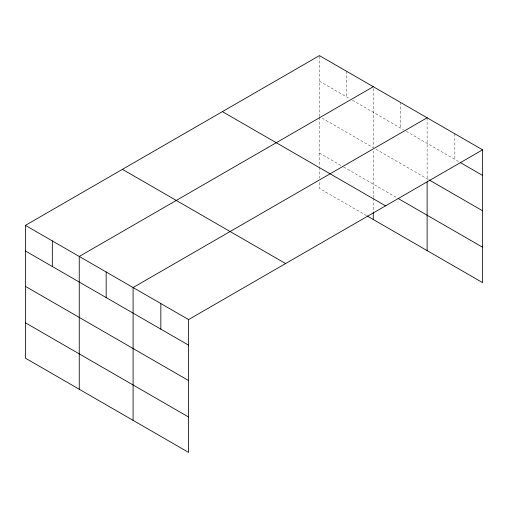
<?xml version="1.0" encoding="UTF-8"?>
<svg xmlns="http://www.w3.org/2000/svg" width="508" height="508" viewBox="0 0 508 508"><rect width="100%" height="100%" fill="white"/><g stroke="black" fill="none" stroke-linecap="round" stroke-linejoin="round"><path stroke-width="0.38" stroke-dasharray="2.54 1.91" d="M319.424 116.586L319.424 55.613M319.424 81.204L349.714 98.692M352.406 100.247L403.562 129.781M406.254 131.337L458.921 161.741M322.116 118.142L373.272 147.676L373.272 86.703M375.964 149.231L428.473 179.546M319.424 153.041L342.983 166.643M343.656 167.03L397.504 198.12M366.541 215.627L319.424 188.424L319.424 181.35M454.857 133.807L454.857 159.398M427.12 117.793L427.12 180.353M400.196 102.248L400.196 127.838M373.272 150.851L373.272 197.498M373.272 198.285L373.272 212.439M346.348 71.158L346.348 96.749M319.424 117.38L319.424 166.408M319.424 167.196L319.424 178.206"/><path stroke-width="0.76" d="M367.214 216.014L482.6 282.632L482.6 149.822L319.424 55.613L25.4 225.368L25.4 358.178L188.576 452.387L188.576 319.576L25.4 225.368M373.272 86.703L79.248 256.457L79.248 389.268M427.12 117.793L133.096 287.541L133.096 420.357M188.576 319.576L482.6 149.822M460.273 162.522L482.6 175.419M429.152 179.94L482.6 210.801M398.177 198.514L482.6 247.25M222.396 111.633L385.572 205.842M122.428 169.348L285.604 263.557M25.4 250.958L188.576 345.167M25.4 286.341L188.576 380.549M25.4 322.796L188.576 417.005M427.12 181.934L427.12 250.603M373.272 212.439L373.272 219.513M160.839 303.562L160.839 329.152M106.172 271.996L106.172 297.593M52.324 240.913L52.324 266.503"/></g></svg>
